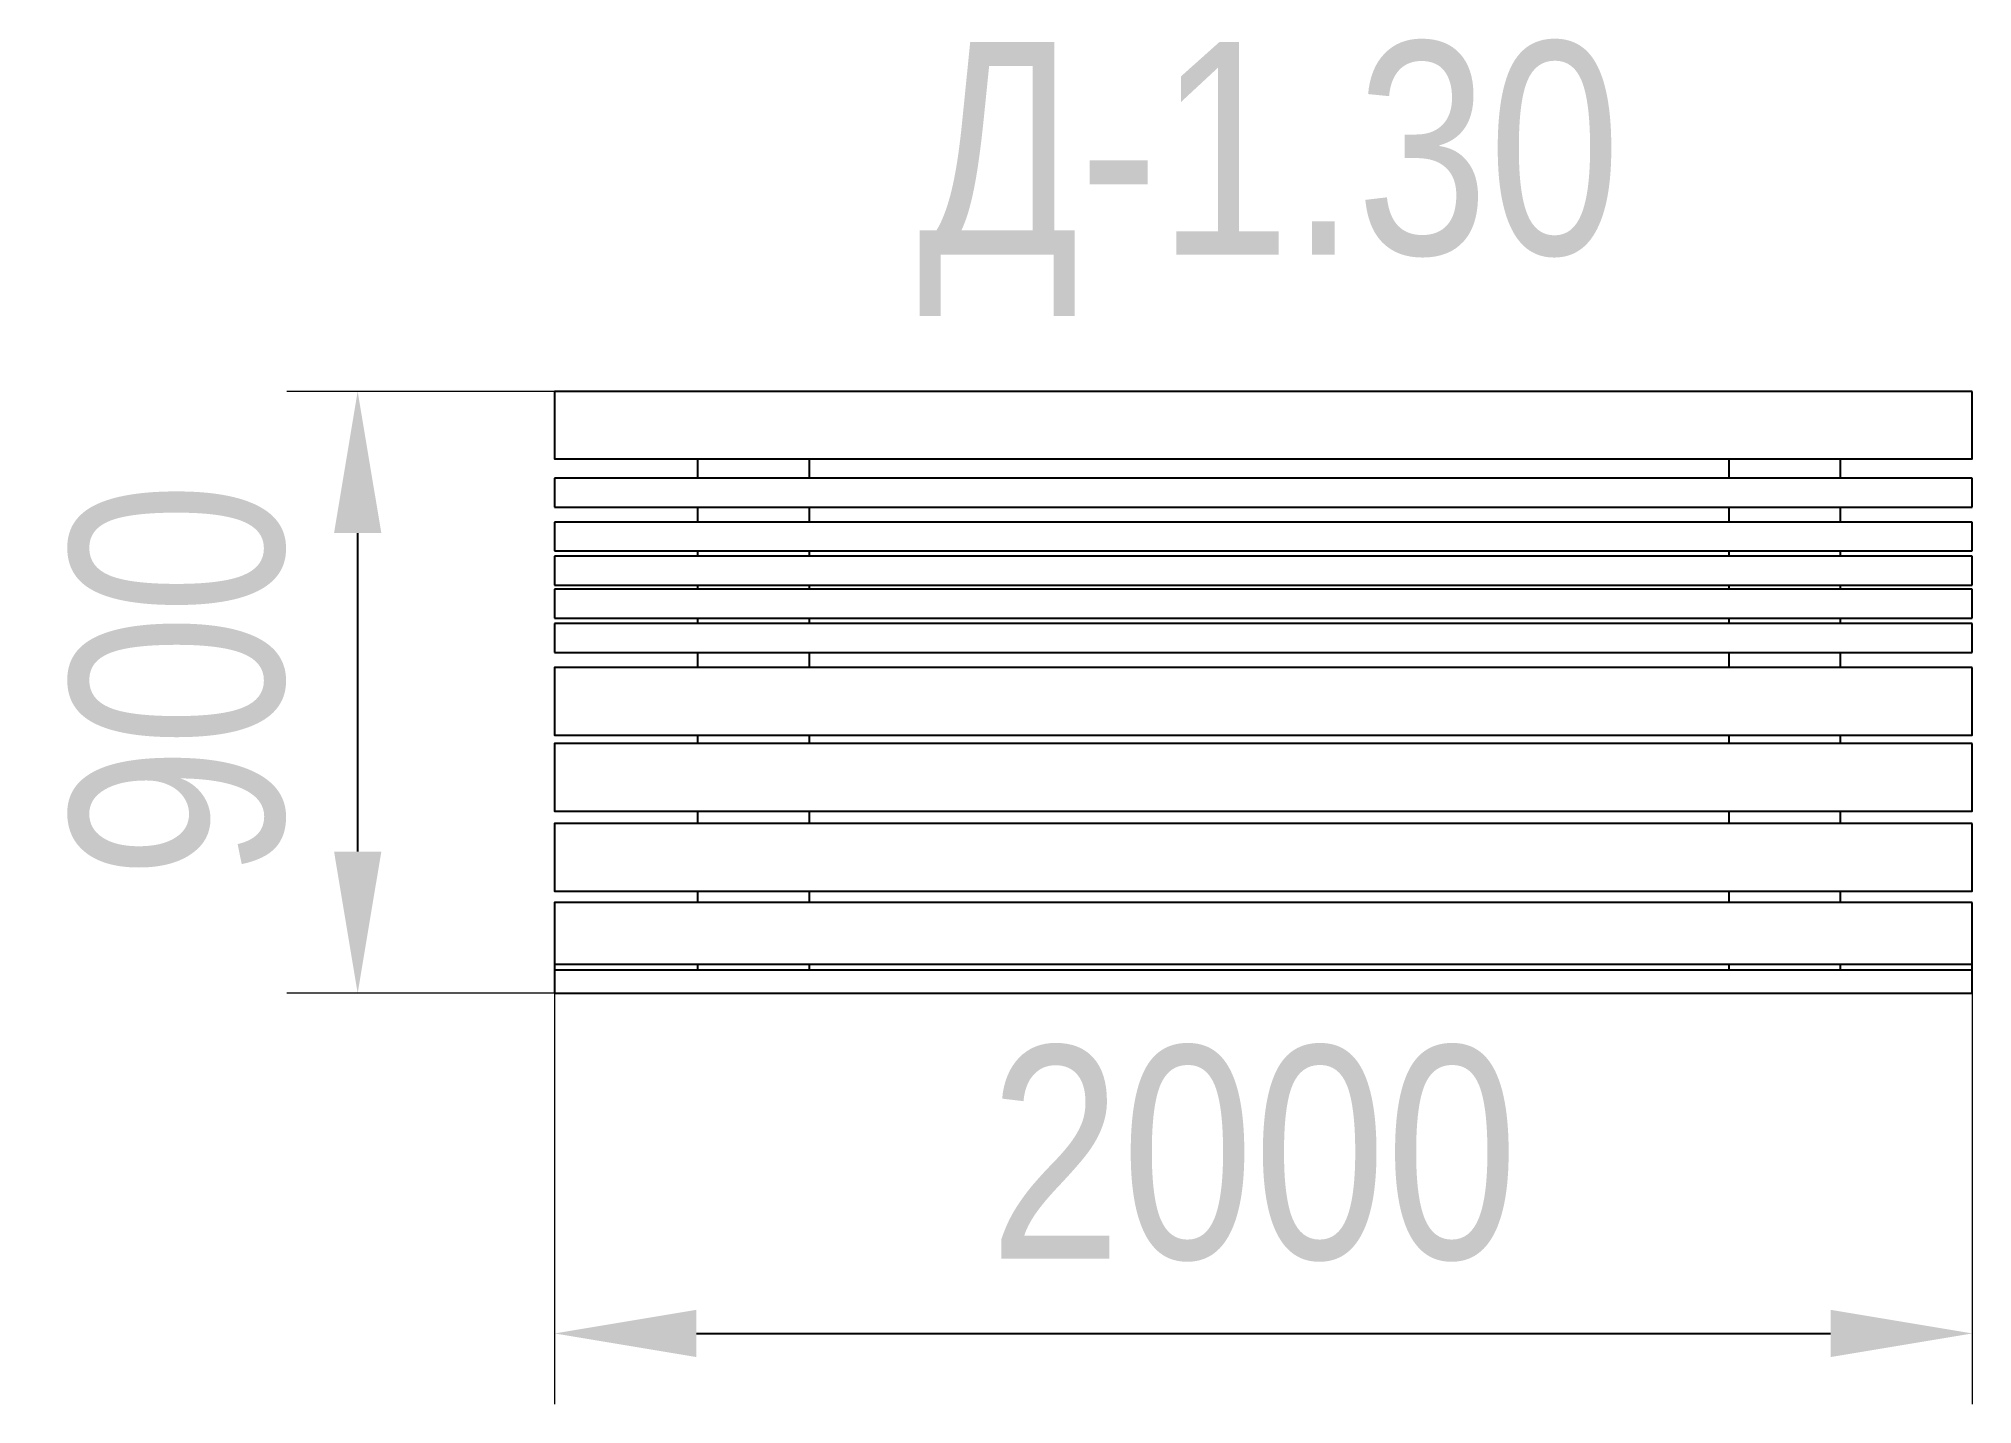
# Model space of a CAD drawing. Header units: millimetres. Extents: x -1739 to 989, y -1080 to 847.
import ezdxf

# ---------------------------------------------------------------- set-up
doc = ezdxf.new("R2010")
doc.units = ezdxf.units.MM
for name, color, linetype in [('DIKOM_АРТИКУЛ', 7, 'Continuous'), ('DIKOM_ОБЪЕКТ', 7, 'Continuous'), ('DIKOM_РАЗМЕР_ОБЪЕКТА', 7, 'Continuous')]:
    doc.layers.add(name, color=color, linetype=linetype)
doc.styles.add('style1', font='arialbd.ttf', dxfattribs={"width": 0.8})
doc.dimstyles.new('1-50', dxfattribs={"dimtxt": 300, "dimasz": 200, "dimexe": 100, "dimexo": 0, "dimgap": 100, "dimtad": 1, "dimtxsty": 'style1', "dimcen": 200, "dimclrd": 7, "dimclre": 7, "dimclrt": 7, "dimadec": 1, "dimazin": 2, "dimtfac": 1, "dimtmove": 0, "dimatfit": 2, "dimfxl": 0, "dimlwd": 25, "dimlwe": 18, "dimarcsym": 0})

# ---------------------------------------------------------------- blocks, each defined once
blk = doc.blocks.new('*D48')
at = {"layer": 'Defpoints', "color": 0, "transparency": 16777216}
for p in [(-1011.2, -500), (988.8, -500), (988.8, -979.8)]:
    blk.add_point(p, dxfattribs=at)
at = {"layer": 'DIKOM_РАЗМЕР_ОБЪЕКТА', "color": 7, "lineweight": 18, "transparency": 16777216}
for p, q in [((-1011.2, -500), (-1011.2, -1079.8)), ((988.8, -500), (988.8, -1079.8))]:
    blk.add_line(p, q, dxfattribs=at)
at = {"layer": 'DIKOM_РАЗМЕР_ОБЪЕКТА', "color": 7, "lineweight": 25, "transparency": 16777216}
blk.add_line((-811.2, -979.8), (788.8, -979.8), dxfattribs=at)
at = {"layer": 'DIKOM_РАЗМЕР_ОБЪЕКТА', "color": 7, "transparency": 16777216}
for points in [[(-811.2, -946.5), (-811.2, -1013.1), (-1011.2, -979.8)], [(788.8, -946.5), (788.8, -1013.1), (988.8, -979.8)]]:
    blk.add_solid(points, dxfattribs=at)
at = {"layer": 'DIKOM_РАЗМЕР_ОБЪЕКТА', "color": 7, "transparency": 16777216, "insert": (-25.1, -726.6), "char_height": 300, "attachment_point": 5, "style": 'style1'}
blk.add_mtext('{\\fArial|b0|i0|c204|p34;2000}', dxfattribs=at)
blk = doc.blocks.new('*D49')
at = {"layer": 'Defpoints', "color": 0, "transparency": 16777216}
for p in [(-1011.2, 349.1), (-1289, -500), (-1011.2, -500)]:
    blk.add_point(p, dxfattribs=at)
at = {"layer": 'DIKOM_РАЗМЕР_ОБЪЕКТА', "color": 7, "lineweight": 18, "transparency": 16777216}
for p, q in [((-1011.2, 349.1), (-1389, 349.1)), ((-1011.2, -500), (-1389, -500))]:
    blk.add_line(p, q, dxfattribs=at)
at = {"layer": 'DIKOM_РАЗМЕР_ОБЪЕКТА', "color": 7, "lineweight": 25, "transparency": 16777216}
blk.add_line((-1289, 149.1), (-1289, -300), dxfattribs=at)
at = {"layer": 'DIKOM_РАЗМЕР_ОБЪЕКТА', "color": 7, "transparency": 16777216}
for points in [[(-1322.3, 149.1), (-1255.6, 149.1), (-1289, 349.1)], [(-1322.3, -300), (-1255.6, -300), (-1289, -500)]]:
    blk.add_solid(points, dxfattribs=at)
at = {"layer": 'DIKOM_РАЗМЕР_ОБЪЕКТА', "color": 7, "transparency": 16777216, "insert": (-1542.1, -58.6), "char_height": 300, "attachment_point": 5, "rotation": 90, "style": 'style1'}
blk.add_mtext('{\\fArial|b0|i0|c204|p34;900}', dxfattribs=at)

msp = doc.modelspace()

# ---------------------------------------------------------------- linework, layer by layer
at = {"layer": 'DIKOM_ОБЪЕКТ', "color": 7, "linetype": 'Continuous'}
for p, q in [((-809.623, 253.729), (-809.623, 226.497)), ((-651.806, 226.497), (-651.806, 253.729)), ((645.097, 253.729), (645.097, 226.497)), ((802.914, 226.497), (802.914, 253.729)), ((988.8, 226.497), (-1011.2, 226.497)), ((-1011.2, 226.497), (-1011.2, 185.888)), ((988.8, 185.888), (988.8, 226.497)), ((-1011.2, 185.888), (988.8, 185.888)), ((988.8, 164.773), (-1011.2, 164.773)), ((-1011.2, 164.773), (-1011.2, 124.163)), ((-809.623, 185.888), (-809.623, 164.773)), ((-651.806, 164.773), (-651.806, 185.888)), ((645.097, 185.888), (645.097, 164.773)), ((802.914, 164.773), (802.914, 185.888)), ((988.8, 124.163), (988.8, 164.773)), ((-1011.2, 124.163), (988.8, 124.163)), ((988.8, 116.424), (-1011.2, 116.424)), ((-1011.2, 116.424), (-1011.2, 75.815)), ((-809.623, 124.163), (-809.623, 116.424)), ((-651.806, 116.424), (-651.806, 124.163)), ((645.097, 124.163), (645.097, 116.424)), ((802.914, 116.424), (802.914, 124.163)), ((988.8, 75.815), (988.8, 116.424)), ((-1011.2, 75.815), (988.8, 75.815)), ((988.8, 69.975), (-1011.2, 69.975)), ((-1011.2, 69.975), (-1011.2, 29.366)), ((-809.623, 75.815), (-809.623, 69.975)), ((-651.806, 69.975), (-651.806, 75.815)), ((645.097, 75.815), (645.097, 69.975)), ((802.914, 69.975), (802.914, 75.815)), ((988.8, 29.366), (988.8, 69.975)), ((-1011.2, 29.366), (988.8, 29.366)), ((-809.623, 29.366), (-809.623, 21.531)), ((-651.806, 21.531), (-651.806, 29.366)), ((645.097, 29.366), (645.097, 21.531)), ((802.914, 21.531), (802.914, 29.366)), ((988.8, 21.531), (-1011.2, 21.531)), ((-1011.2, 21.531), (-1011.2, -19.079)), ((988.8, -19.079), (988.8, 21.531)), ((-1011.2, -19.079), (988.8, -19.079)), ((-809.623, -19.079), (-809.623, -40.387)), ((-651.806, -40.387), (-651.806, -19.079)), ((645.097, -19.079), (645.097, -40.387)), ((802.914, -40.387), (802.914, -19.079)), ((-809.623, -135.779), (-809.623, -147.462)), ((-651.806, -147.462), (-651.806, -135.779)), ((645.097, -135.779), (645.097, -147.462)), ((802.914, -147.462), (802.914, -135.779)), ((-809.623, -242.855), (-809.623, -260.493)), ((-651.806, -260.493), (-651.806, -242.855)), ((645.097, -242.855), (645.097, -260.493)), ((802.914, -260.493), (802.914, -242.855)), ((-809.623, -355.885), (-809.623, -371.689)), ((-651.806, -371.689), (-651.806, -355.885)), ((645.098, -355.885), (645.098, -371.689)), ((802.914, -371.689), (802.914, -355.885)), ((988.8, -459.398), (-1011.2, -459.398)), ((-1011.2, -459.398), (-1011.2, -500.007)), ((-809.623, -459.398), (-809.623, -467.082)), ((-651.806, -467.082), (-651.806, -459.398)), ((645.098, -459.398), (645.098, -467.082)), ((802.914, -467.082), (802.914, -459.398)), ((988.8, -500.007), (988.8, -459.398)), ((-1011.2, -500.007), (988.8, -500.007)), ((-809.623, -499.895), (-651.806, -499.895)), ((645.098, -499.895), (802.914, -499.895))]:
    msp.add_line(p, q, dxfattribs=at)
for points in [[(988.8, 349.122), (-1011.2, 349.122), (-1011.2, 253.729), (988.8, 253.729)], [(988.8, -40.387), (-1011.2, -40.387), (-1011.2, -135.779), (988.8, -135.779)], [(988.8, -147.462), (-1011.2, -147.462), (-1011.2, -242.855), (988.8, -242.855)], [(988.8, -260.493), (-1011.2, -260.493), (-1011.2, -355.885), (988.8, -355.885)], [(988.8, -371.689), (-1011.2, -371.689), (-1011.2, -467.082), (988.8, -467.082)]]:
    msp.add_lwpolyline(points, close=True, dxfattribs=at)

# ---------------------------------------------------------------- texts
at = {"layer": 'DIKOM_АРТИКУЛ', "insert": (-498.517, 842.116), "char_height": 300, "width": 1373.12348, "attachment_point": 1, "style": 'style1'}
msp.add_mtext('{\\fArial|b0|i0|c204|p34;Д-1.30}', dxfattribs=at)

# ---------------------------------------------------------------- dimensions: what is measured, and where the dimension line sits
at = {"layer": 'DIKOM_РАЗМЕР_ОБЪЕКТА'}
dim = msp.add_linear_dim(base=(-1288.966, -500.007), p1=(-1011.2, 349.122), p2=(-1011.2, -500.007), angle=90, text='{\\fArial|b0|i0|c204|p34;900}', dimstyle='1-50', dxfattribs=at)
dim.commit()
dim.dimension.update_dxf_attribs({"geometry": '*D49', "text_midpoint": (-1288.966, -58.649), "dimtype": 160})
dim = msp.add_linear_dim(base=(988.8, -979.787), p1=(-1011.2, -500.007), p2=(988.8, -500.007), text='{\\fArial|b0|i0|c204|p34;<>}', dimstyle='1-50', dxfattribs=at)
dim.commit()
dim.dimension.update_dxf_attribs({"geometry": '*D48', "text_midpoint": (-25.125, -979.787), "dimtype": 160})

doc.saveas('drawing.dxf')
